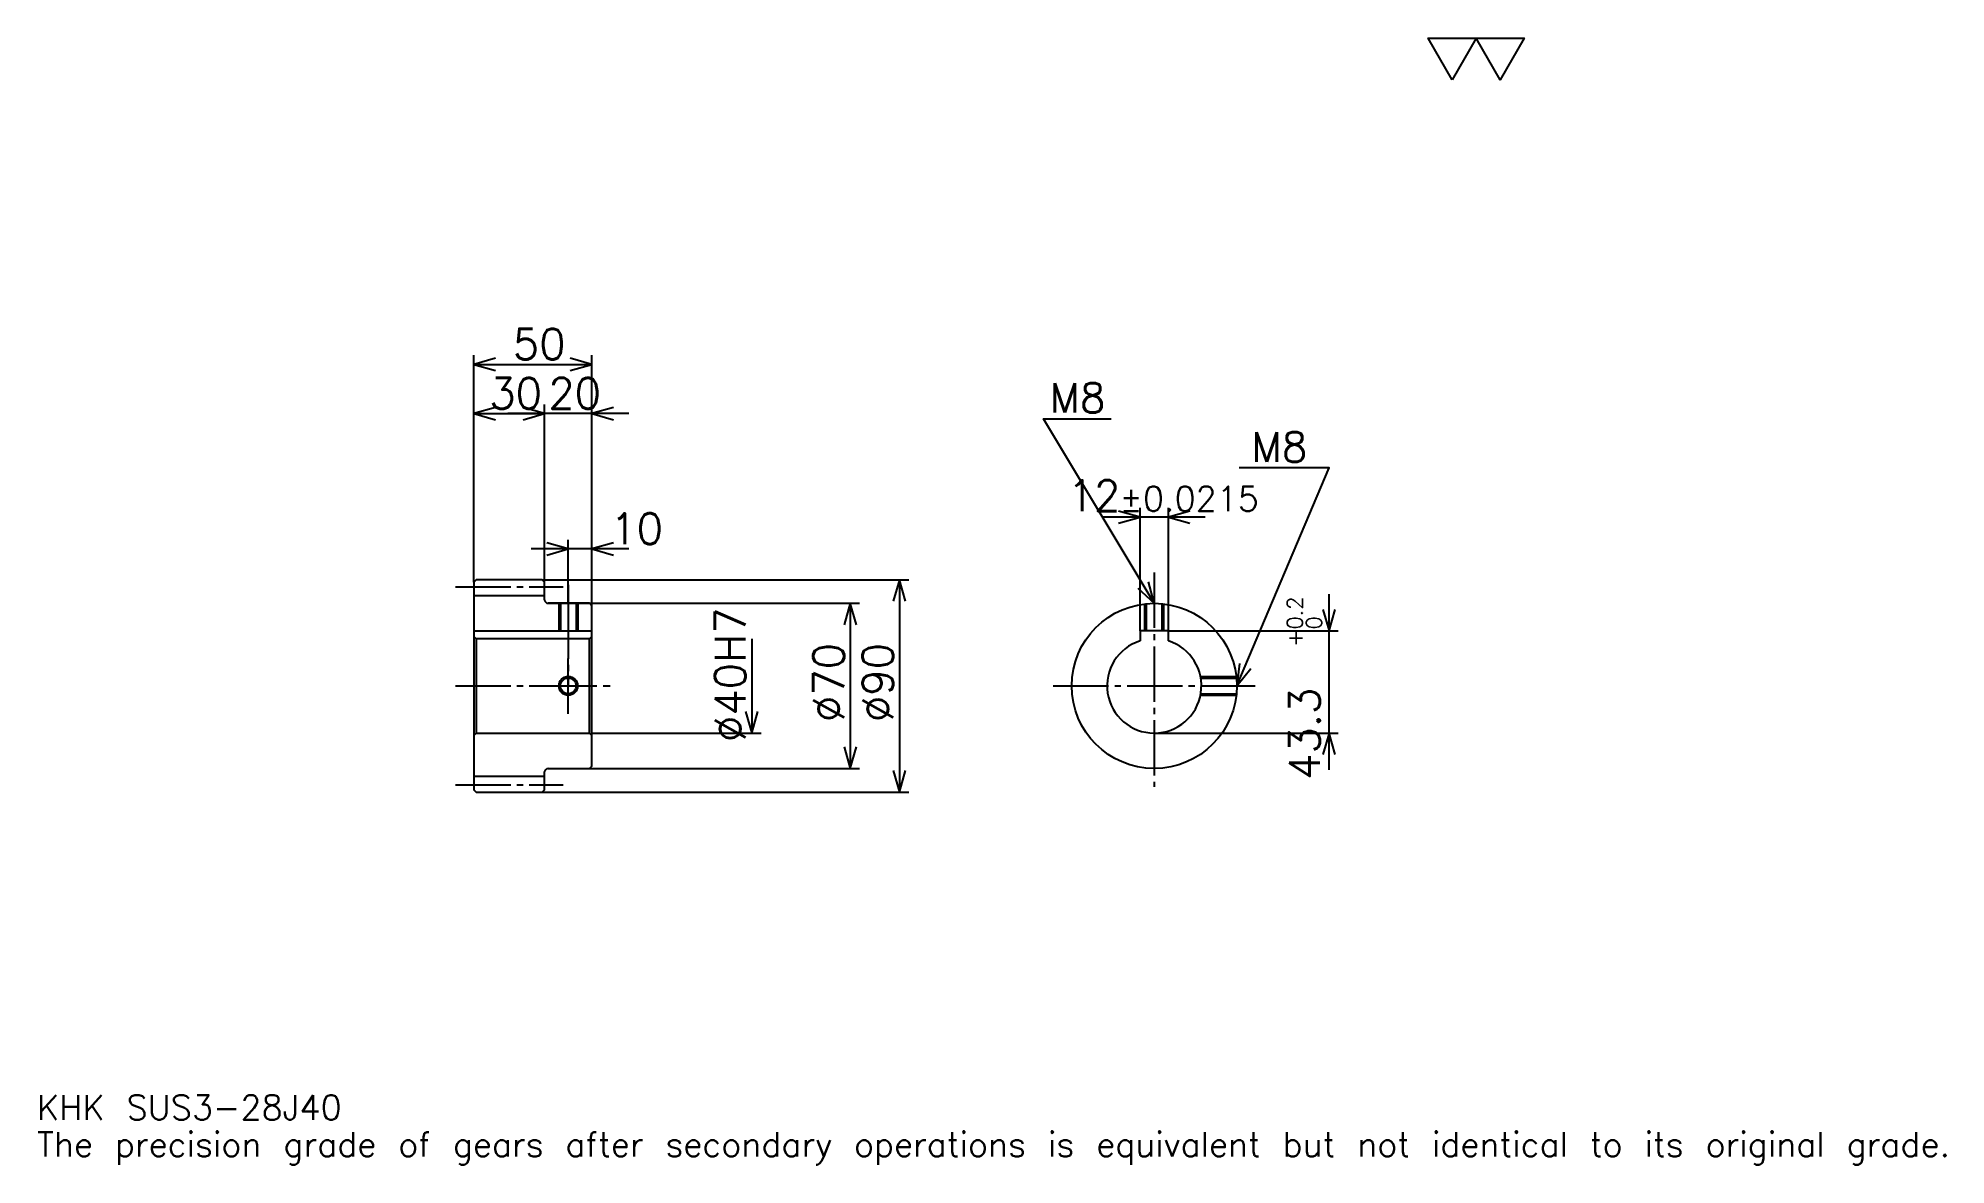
# Model space of a CAD drawing. Extents: x 27 to 835, y 10 to 487.
import ezdxf

# ---------------------------------------------------------------- set-up
doc = ezdxf.new("R2010")
doc.units = 0
doc.linetypes.add('DASHDOT', pattern=[31.304349, 23.478261, -2.608696, 2.608696, -2.608696])
doc.layers.get('0').update_dxf_attribs({"linetype": 'CONTINUOUS'})
doc.layers.add('DASHDOT', color=6, linetype='DASHDOT')
doc.styles.add('KANJI', font='TXT', dxfattribs={"bigfont": 'BIGFONT'})

msp = doc.modelspace()

# ---------------------------------------------------------------- linework, layer by layer
at = {"color": 5}
for p, q in [((211.304337, 257.608704), (211.304337, 352.82608)), ((211.304337, 348.913025), (261.304321, 348.913025)), ((261.304321, 257.608704), (261.304321, 352.82608)), ((241.304337, 257.608704), (241.304337, 331.956512)), ((211.304337, 328.043457), (241.304337, 328.043457)), ((276.956512, 328.043457), (225.652161, 328.043457)), ((521.434753, 284.130432), (478.130432, 284.130432)), ((493.782593, 235.908691), (493.782593, 288.043457)), ((505.782593, 235.908691), (505.782593, 288.043457)), ((276.956512, 270.652161), (235.652161, 270.652161)), ((251.304337, 257.608704), (251.304337, 274.565216)), ((211.304337, 256.608704), (211.304337, 257.608704)), ((240.304337, 257.608704), (261.304321, 257.608704)), ((241.304337, 256.608704), (241.304337, 257.608704)), ((251.304337, 247.608688), (251.304337, 257.608704)), ((251.304337, 247.608688), (251.304337, 257.608704)), ((261.304321, 257.608704), (395.652161, 257.608704)), ((261.304321, 246.608688), (261.304321, 257.608704)), ((391.739136, 257.608704), (391.739136, 167.608688)), ((573.913025, 176.956512), (573.913025, 251.560852)), ((242.804337, 247.608688), (261.304321, 247.608688)), ((261.304321, 247.608688), (374.782593, 247.608688)), ((370.869568, 247.608688), (370.869568, 177.608688)), ((505.782593, 235.908691), (577.826111, 235.908691)), ((329.130432, 232.608688), (329.130432, 192.608688)), ((261.304321, 192.608688), (333.043457, 192.608688)), ((499.782593, 192.608688), (577.826111, 192.608688)), ((242.804337, 177.608688), (261.304321, 177.608688)), ((261.304321, 177.608688), (374.782593, 177.608688)), ((240.304337, 167.608688), (261.304321, 167.608688)), ((261.304321, 167.608688), (395.652161, 167.608688))]:
    msp.add_line(p, q, dxfattribs=at)
at = {"color": 4}
for p, q in [((211.304337, 250.858688), (241.304337, 250.858688)), ((211.304337, 235.908691), (261.304321, 235.908691)), ((212.304337, 232.608688), (212.304337, 192.608688)), ((260.304321, 232.608688), (261.304321, 233.608688)), ((260.304321, 192.608688), (261.304321, 191.608688)), ((211.304337, 174.358688), (241.304337, 174.358688))]:
    msp.add_line(p, q, dxfattribs=at)
at = {"color": 7}
msp.add_lwpolyline([(626.086975, 469.565216), (615.913086, 487.200012), (656.608704, 487.200012), (646.434814, 469.565216), (636.260864, 487.200012), (626.086975, 469.565216)], dxfattribs=at)
at = {"color": 5}
for points in [[(220.434769, 351.521729), (211.304337, 348.913025), (220.434769, 346.304352)], [(252.173904, 346.304352), (261.304321, 348.913025), (252.173904, 351.521729)], [(220.434769, 330.652161), (211.304337, 328.043457), (220.434769, 325.434784)], [(232.173904, 325.434784), (241.304337, 328.043457), (232.173904, 330.652161)], [(232.173904, 325.434784), (241.304337, 328.043457), (232.173904, 330.652161)], [(270.434784, 330.652161), (261.304321, 328.043457), (270.434784, 325.434784)], [(499.782593, 247.608688), (452.82608, 325.869568), (481.521729, 325.869568)], [(534.782593, 212.608688), (573.913025, 305), (535.826111, 305)], [(484.652161, 281.521729), (493.782593, 284.130432), (484.652161, 286.739136)], [(514.913025, 286.739136), (505.782593, 284.130432), (514.913025, 281.521729)], [(242.173904, 268.043457), (251.304337, 270.652161), (242.173904, 273.260864)], [(270.434784, 273.260864), (261.304321, 270.652161), (270.434784, 268.043457)], [(394.347809, 248.478256), (391.739136, 257.608704), (389.130432, 248.478256)], [(492.848083, 254.09581), (499.782593, 247.608688), (497.32196, 256.780151)], [(373.478241, 238.478256), (370.869568, 247.608688), (368.260864, 238.478256)], [(571.304321, 245.039124), (573.913025, 235.908691), (576.521729, 245.039124)], [(535.941284, 222.033524), (534.782593, 212.608688), (540.745544, 219.998779)], [(326.521729, 201.73912), (329.130432, 192.608688), (331.739136, 201.73912)], [(368.260864, 186.73912), (370.869568, 177.608688), (373.478241, 186.73912)], [(576.521729, 183.478256), (573.913025, 192.608688), (571.304321, 183.478256)], [(389.130432, 176.73912), (391.739136, 167.608688), (394.347809, 176.73912)]]:
    msp.add_lwpolyline(points, dxfattribs=at)
at = {"color": 4}
for points in [[(241.304337, 249.108688), (241.304337, 256.608704), (240.304337, 257.608704), (212.304337, 257.608704), (211.304337, 256.608704), (211.304337, 191.608688)], [(242.804337, 177.608688), (260.304321, 177.608688), (261.304321, 178.608688), (261.304321, 246.608688), (260.304321, 247.608688), (242.804337, 247.608688)], [(247.304337, 247.608688), (247.304337, 235.908691)], [(247.97934, 247.608688), (247.97934, 235.908691)], [(254.629333, 247.608688), (254.629333, 235.908691)], [(255.304337, 247.608688), (255.304337, 235.908691)], [(495.782593, 235.908691), (495.782593, 247.379364)], [(496.457581, 235.908691), (496.457581, 247.450394)], [(503.107605, 235.908691), (503.107605, 247.450394)], [(503.782593, 235.908691), (503.782593, 247.379364)], [(505.782593, 231.687469), (505.782593, 235.908691), (493.782593, 235.908691), (493.782593, 231.687469)], [(211.304337, 191.608688), (212.304337, 192.608688), (260.304321, 192.608688), (260.304321, 232.608688), (212.304337, 232.608688), (211.304337, 233.608688)], [(519.37854, 216.608688), (534.553284, 216.608688)], [(519.504272, 215.933685), (534.624329, 215.933685)], [(519.37854, 208.608688), (534.553284, 208.608688)], [(519.504272, 209.283691), (534.624329, 209.283691)], [(211.304337, 191.608688), (211.304337, 168.608688), (212.304337, 167.608688), (240.304337, 167.608688), (241.304337, 168.608688), (241.304337, 176.108688)]]:
    msp.add_lwpolyline(points, dxfattribs=at)
for centre, radius in [((499.782593, 212.608688), 35), ((251.304337, 212.608688), 3.325)]:
    msp.add_circle(centre, radius, dxfattribs=at)
at = {"color": 7}
msp.add_circle((251.304337, 212.608688), 4, dxfattribs=at)
at = {"color": 4}
for centre, radius, start, end in [((242.804337, 249.108688), 1.5, 180, 270), ((499.782593, 212.608688), 20, 107.457602748, 72.542397252), ((242.804337, 176.108688), 1.5, 90, 180)]:
    msp.add_arc(centre, radius, start, end, dxfattribs=at)
at = {"layer": 'DASHDOT', "color": 7}
for p, q in [((499.782593, 260.652161), (499.782593, 169.782593)), ((203.478256, 254.608688), (249.130432, 254.608688)), ((251.304337, 247.608688), (251.304337, 212.608688)), ((203.478256, 212.608688), (269.130432, 212.608688)), ((456.956512, 212.608688), (542.608704, 212.608688)), ((203.478256, 170.608688), (249.130432, 170.608688))]:
    msp.add_line(p, q, dxfattribs=at)
for points in [[(251.304337, 255.434784), (251.304337, 228.082596)], [(251.304337, 200.782608), (251.304337, 224.434769)], [(239.478241, 212.608688), (263.130432, 212.608688)]]:
    msp.add_lwpolyline(points, dxfattribs=at)

# ---------------------------------------------------------------- texts
at = {"color": 7, "style": 'KANJI'}
for s, height, p in [('50', 13.043478, (227.82608, 351)), ('30', 13.043478, (217.82608, 330.130432)), ('20', 13.043478, (242.82608, 330.130432)), ('M8', 12.52174, (455.434753, 328.478271)), ('M8', 12.52174, (541.043457, 307.608704)), ('12', 13.043478, (463.075684, 286.739136)), ('%%p0.0215', 10.434783, (485.117554, 286.739136)), ('10', 13.043478, (269.130432, 272.739136)), ('KHK SUS3-28J40', 10.434783, (26.086956, 28.695652)), ('The precision grade of gears after secondary operations is equivalent but not identical to its original grade.', 10.434783, (26.086956, 13.043478))]:
    msp.add_text(s, height=height, dxfattribs=at).set_placement(p)
for s, height, p in [('%%c40H7', 13.043478, (326.521729, 188.804337)), ('0.2', 6.521739, (562.695679, 236.498749)), ('+', 6.521739, (562.695679, 229.194397)), ('0', 6.521739, (570.782593, 236.498749)), ('%%c70', 13.043478, (368.260864, 197.282593)), ('%%c90', 13.043478, (389.130432, 197.282593)), ('43.3', 13.043478, (570, 172.737061))]:
    msp.add_text(s, height=height, rotation=90, dxfattribs=at).set_placement(p)

doc.saveas('drawing.dxf')
